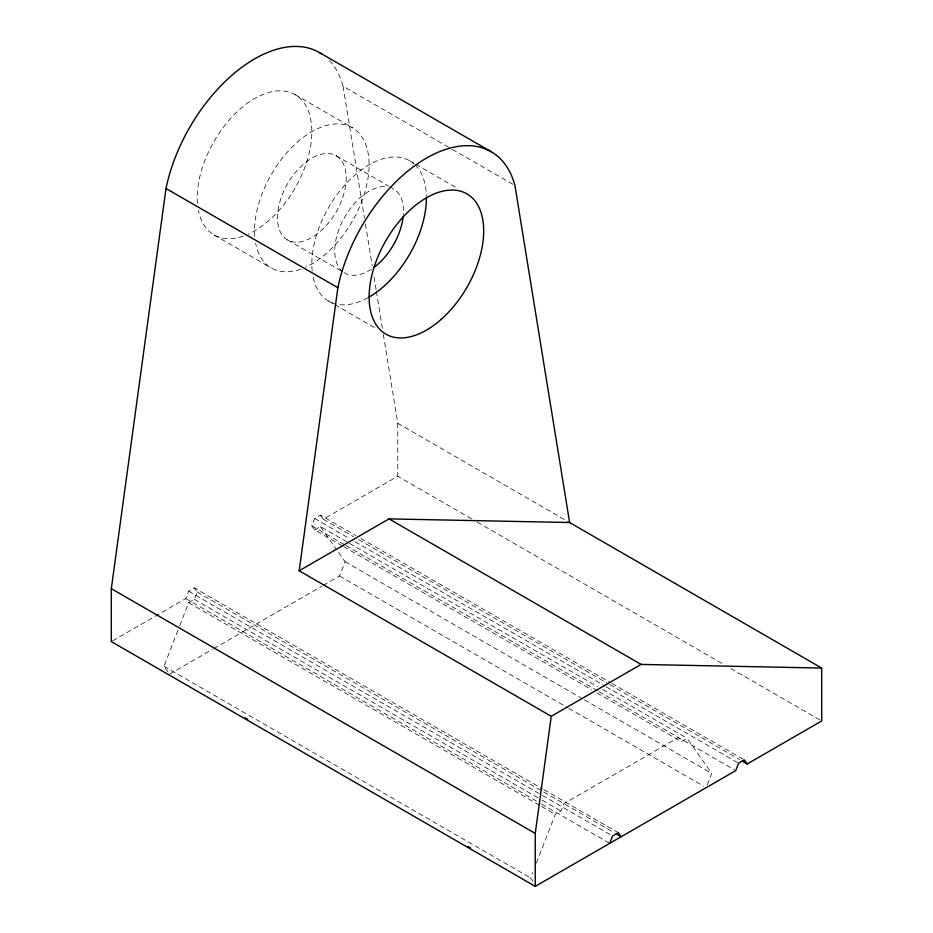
<?xml version="1.0" encoding="UTF-8"?>
<svg xmlns="http://www.w3.org/2000/svg" width="933" height="933" viewBox="0 0 933 933"><rect width="100%" height="100%" fill="white"/><g stroke="black" fill="none" stroke-linecap="round" stroke-linejoin="round"><path stroke-width="0.7" stroke-dasharray="4.67 3.5" d="M112.578 640.866L185.795 598.601L188.653 591.219L194.391 587.907L542.609 788.956M167.94 671.9L163.986 666.267L179.206 627.034M179.731 625.681L188.653 602.671L194.391 599.371L197.248 591.989L194.391 587.907M342.411 545.922L314.689 529.909L311.82 525.839L314.689 518.456L320.416 515.144L355.741 535.542M323.18 585.434L339.554 575.976L345.093 561.701L337.688 551.181M533 881.323L530.62 877.941L532.72 872.53M536.393 863.06L555.298 814.357L561.025 811.045L563.894 803.663L678.466 737.513L681.323 741.595L687.061 738.283L711.727 773.387L707.202 785.061M320.416 515.144L323.284 519.226L397.75 476.227L472.191 519.203M314.689 529.909L320.416 526.609L348.137 542.609M169.526 674.151L212.339 649.426M213.599 648.692L321.92 586.157M329.302 60.377A129.629 74.838 -60 0 1 343.076 86.256L450.954 148.545M452.213 149.268L514.934 185.48M295.05 94.606L352.336 127.681M409.622 160.756L414.602 163.637M415.85 164.348L458.185 188.793M336.125 155.741A48.609 28.06 -60 0 1 320.719 231.046A48.609 28.06 -60 0 1 278.629 206.741A48.609 28.06 -60 0 1 336.125 155.741L388.431 185.947M389.679 186.67L393.411 188.816A48.609 28.06 -60 0 1 403.324 215.056M287.516 239.944L344.802 273.019A48.609 28.06 -60 0 0 372.477 268.471M214.03 234.929L271.316 268.004M328.603 301.079L333.582 303.96M334.83 304.671L377.177 329.127M383.323 334.387L397.75 423.302L568.36 521.804M477.241 522.118L724.533 664.891M730.842 668.529L820.422 720.253M360.791 538.458L610.602 682.688M611.861 683.411L744.347 759.905M323.284 519.226L353.56 536.708M358.61 539.624L608.421 683.842M609.681 684.577L739.636 759.602M314.689 518.456L350.015 538.854M355.065 541.77L604.876 685.988M606.135 686.723L738.609 763.206M349.397 543.333L597.598 686.641M602.636 689.545L687.061 738.283M311.82 525.839L344.58 544.755M345.84 545.478L597.831 690.956M599.091 691.691L734.504 769.865M343.671 546.645L591.872 689.942M596.91 692.857L681.323 741.595M345.093 561.701L583.218 699.19M584.478 699.913L711.727 773.387M339.554 575.976L567.602 707.646M568.862 708.369L703.669 786.204M543.869 789.691L618.311 832.668M197.248 591.989L542.47 791.301M543.729 792.024L613.704 832.423M188.653 591.219L612.584 835.968M194.391 599.371L540.86 799.406M542.12 800.141L561.025 811.045M185.795 598.601L540.324 803.29M541.583 804.013L609.715 843.35M188.653 602.671L540.172 805.622M541.432 806.357L555.298 814.357M163.986 666.267L530.62 877.941M320.416 526.609L336.871 550.004M343.076 86.256L364.476 218.205M365.409 223.943L372.162 265.543M374.016 277.019L376.116 289.918M376.349 291.353L382.402 328.649M397.75 423.302L397.75 476.227M197.469 203.464A81.019 46.778 -60 0 1 253.298 99.353A81.019 46.778 -60 0 1 311.774 134.609A81.019 46.778 -60 0 1 248.306 234.125M243.35 236.107A81.019 46.778 -60 0 1 198.356 210.135M342.784 271.631A48.609 28.06 -60 0 1 342.784 220.608A48.609 28.06 -60 0 1 386.297 186.623M254.756 236.539A81.019 46.778 -60 0 1 310.584 132.428A81.019 46.778 -60 0 1 369.06 167.683A81.019 46.778 -60 0 1 305.592 267.2M300.636 269.182A81.019 46.778 -60 0 1 255.642 243.21M312.158 270.99A81.019 46.778 -60 0 1 347.379 182.262A81.019 46.778 -60 0 1 414.042 163.94M415.068 164.884A81.019 46.778 -60 0 1 426.381 196.42M367.87 297.767A81.019 46.778 -60 0 1 337.641 304.368M336.265 304.076A81.019 46.778 -60 0 1 312.928 276.285"/><path stroke-width="1.4" d="M821.681 668.063L641.088 664.413L551.251 716.287L299.19 570.763L389.026 518.888L569.62 522.527L821.681 668.063L821.681 720.976L747.205 763.975L744.347 759.905L738.609 763.206L735.752 770.588L535.25 886.35L111.319 641.601L111.319 588.676L166.004 188.489A129.629 74.838 -60 0 1 232.457 74.792A129.629 74.838 -60 0 1 321.71 53.974M299.19 570.763L337.863 287.714A129.629 74.838 -60 0 1 426.404 158.155A129.629 74.838 -60 0 1 514.934 185.48L569.62 522.527M535.25 886.35L535.25 833.426L551.251 716.287M609.715 843.35L612.584 835.968L618.311 832.668L621.18 836.738L616.188 833.857M319.354 52.505L491.213 151.729M166.004 188.489L337.863 287.714M389.026 518.888L641.088 664.413M742.155 761.06L747.205 763.975M111.319 588.676L535.25 833.426M245.122 717.792L247.642 719.25M468.121 846.546L470.64 847.992M403.184 216.421A48.609 28.06 -60 0 1 373.597 267.678M426.404 197.843A81.019 46.778 -60 0 1 369.106 297.067M441.227 319.331A81.019 46.778 -60 0 0 466.908 193.831A81.019 46.778 -60 0 0 371.066 278.815A81.019 46.778 -60 0 0 441.227 319.331"/></g></svg>
